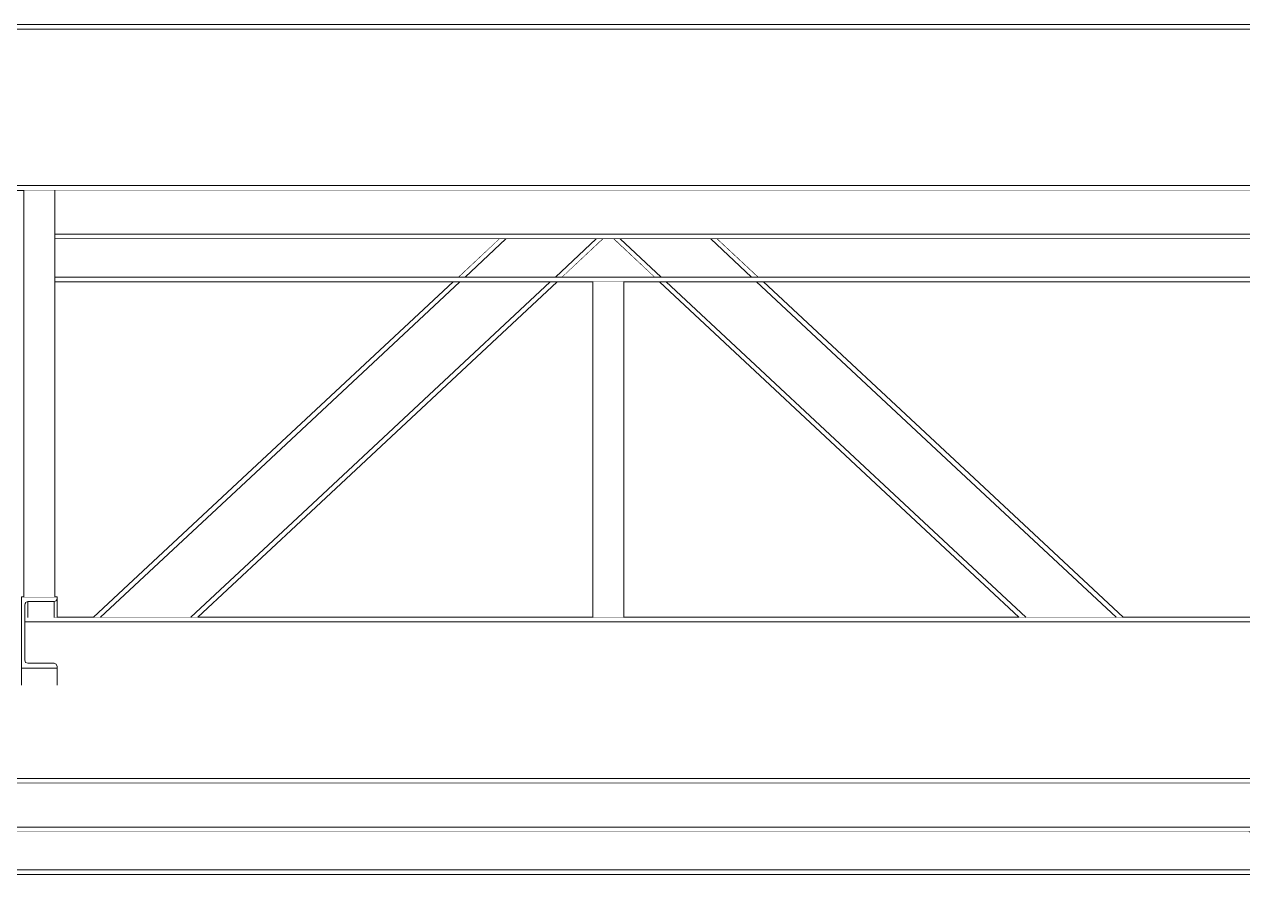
# Model space of a CAD drawing. Extents: x -3080 to 28500, y -1326 to 31609.
# Drawn here: x 10356.8 to 10613.8, y 28380.8 to 28560.1 of the extents above; entities that cross this region are included whole.
import ezdxf
from ezdxf.xclip import XClip

# ---------------------------------------------------------------- set-up
doc = ezdxf.new("R2010")
doc.units = 0
doc.header["$LTSCALE"] = 100
doc.header["$XCLIPFRAME"] = 2
doc.linetypes.add('188K-SM-07-F10-MECH-CR PIPE-Y2257103$0$X-S-FAB_SL ALL$0$Wipeout_Contour', pattern=[1, 0, -1])
for name, color, linetype in [('0-xref', 8, 'Continuous'), ('188K-SM-07-F10-MECH-CR PIPE-Y2257103$0$X-S-FAB_SL ALL$0$ASP_1', 1, 'Continuous'), ('188K-SM-07-F10-MECH-CR PIPE-Y2257103$0$X-S-FAB_SL ALL$0$Hattch', 7, 'Continuous'), ('188K-SM-07-F10-MECH-CR PIPE-Y2257103$0$X-S-FAB_SL ALL$0$S-TRUSS', 7, 'Continuous')]:
    doc.layers.add(name, color=color, linetype=linetype)

# ---------------------------------------------------------------- blocks, each defined once
blk = doc.blocks.new('188K-SM-07-F10-MECH-CR PIPE-Y2257103$0$X-S-FAB_SL ALL$0$剖面元素_901_3', base_point=(23061.26, -8263.06))
at = {"color": 254, "linetype": '188K-SM-07-F10-MECH-CR PIPE-Y2257103$0$X-S-FAB_SL ALL$0$Wipeout_Contour', "lineweight": 0, "ltscale": 272932.030471}
blk.add_wipeout([(33278.76, -6033.78), (33278.76, -6034.78), (33681.01, -6034.78), (33681.01, -6034.09), (33680.93, -6033.88), (33680.71, -6033.79), (33675.06, -6033.79), (33675.06, -6033.78)], dxfattribs=at).dxf.layer = '188K-SM-07-F10-MECH-CR PIPE-Y2257103$0$X-S-FAB_SL ALL$0$Hattch'
at = {"color": 254, "linetype": '188K-SM-07-F10-MECH-CR PIPE-Y2257103$0$X-S-FAB_SL ALL$0$Wipeout_Contour', "lineweight": 0, "ltscale": 273967.812873}
blk.add_wipeout([(33261.26, -6193.78), (34101.26, -6193.78), (34101.26, -6193.05), (34083.76, -6193.05), (34083.76, -6192.78), (33278.76, -6192.78), (33278.76, -6193.05), (33261.26, -6193.05)], dxfattribs=at).dxf.layer = '188K-SM-07-F10-MECH-CR PIPE-Y2257103$0$X-S-FAB_SL ALL$0$Hattch'
at = {"color": 254, "linetype": '188K-SM-07-F10-MECH-CR PIPE-Y2257103$0$X-S-FAB_SL ALL$0$Wipeout_Contour', "lineweight": 0, "ltscale": 821290.431131}
blk.add_wipeout([(33262.26, -6035.28), (33262.26, -6062.73), (33278.76, -6062.73), (33278.76, -6067.78), (34083.76, -6067.78), (34083.76, -6062.73), (34100.26, -6062.73), (34100.26, -6035.28), (34083.76, -6035.28), (34083.76, -6034.78), (33681.51, -6034.78), (33681.51, -6053.35), (33681.6, -6053.56), (33681.81, -6053.65), (33687.46, -6053.65), (33687.46, -6058.04), (33675.06, -6058.04), (33675.06, -6053.65), (33680.71, -6053.65), (33680.93, -6053.56), (33681.01, -6053.35), (33681.01, -6034.78), (33278.76, -6034.78), (33278.76, -6035.28)], dxfattribs=at).dxf.layer = '188K-SM-07-F10-MECH-CR PIPE-Y2257103$0$X-S-FAB_SL ALL$0$Hattch'
at = {"color": 254, "linetype": '188K-SM-07-F10-MECH-CR PIPE-Y2257103$0$X-S-FAB_SL ALL$0$Wipeout_Contour', "lineweight": 0, "ltscale": 1095728.382671598}
blk.add_wipeout([(33278.76, -6160.26), (33262.26, -6160.26), (33262.26, -6187.71), (33278.76, -6187.71), (33278.76, -6192.78), (34083.76, -6192.78), (34083.76, -6187.71), (34100.26, -6187.71), (34100.26, -6160.26), (34083.76, -6160.26), (34083.76, -6159.78), (33938.16, -6159.78), (33938.16, -6167.85), (33938.35, -6168.31), (33938.81, -6168.5), (33944.36, -6168.5), (33944.82, -6168.69), (33945.01, -6169.15), (33945.01, -6173.08), (33937.51, -6173.08), (33937.51, -6159.78), (33418.16, -6159.78), (33418.16, -6167.85), (33418.35, -6168.31), (33418.81, -6168.5), (33424.36, -6168.5), (33424.82, -6168.69), (33425.01, -6169.15), (33425.01, -6173.08), (33417.51, -6173.08), (33417.51, -6159.78), (33278.76, -6159.78)], dxfattribs=at).dxf.layer = '188K-SM-07-F10-MECH-CR PIPE-Y2257103$0$X-S-FAB_SL ALL$0$Hattch'
at = {"layer": '188K-SM-07-F10-MECH-CR PIPE-Y2257103$0$X-S-FAB_SL ALL$0$S-TRUSS', "color": 8, "lineweight": 0}
for p, q in [((33675.06, -6033.78), (33278.76, -6033.78)), ((33681.01, -6034.78), (33278.76, -6034.78)), ((33680.71, -6033.78), (33675.06, -6033.78)), ((33278.76, -6192.78), (34083.76, -6192.78)), ((33261.26, -6193.78), (34101.26, -6193.78))]:
    blk.add_line(p, q, dxfattribs=at)
at = {"color": 254, "linetype": '188K-SM-07-F10-MECH-CR PIPE-Y2257103$0$X-S-FAB_SL ALL$0$Wipeout_Contour', "lineweight": 0, "ltscale": 273788.730662}
blk.add_wipeout([(33269.26, -6068.78), (34093.26, -6068.78), (34093.26, -6068.07), (34083.76, -6068.07), (34083.76, -6067.78), (33278.76, -6067.78), (33278.76, -6068.07), (33269.26, -6068.07)], dxfattribs=at).dxf.layer = '188K-SM-07-F10-MECH-CR PIPE-Y2257103$0$X-S-FAB_SL ALL$0$Hattch'
at = {"color": 254, "linetype": '188K-SM-07-F10-MECH-CR PIPE-Y2257103$0$X-S-FAB_SL ALL$0$Wipeout_Contour', "lineweight": 0, "ltscale": 272884.765723}
blk.add_wipeout([(33418.16, -6159.49), (33418.16, -6159.78), (33937.51, -6159.78), (33937.51, -6158.78), (33424.51, -6158.78), (33424.36, -6158.84), (33418.81, -6158.84), (33418.35, -6159.03)], dxfattribs=at).dxf.layer = '188K-SM-07-F10-MECH-CR PIPE-Y2257103$0$X-S-FAB_SL ALL$0$Hattch'
at = {"layer": '188K-SM-07-F10-MECH-CR PIPE-Y2257103$0$X-S-FAB_SL ALL$0$S-TRUSS', "color": 8, "lineweight": 0}
for p, q in [((34083.76, -6067.78), (33278.76, -6067.78)), ((33949.84, -6068.78), (33412.69, -6068.78)), ((33424.51, -6158.78), (33937.51, -6158.78)), ((33418.16, -6159.78), (33937.51, -6159.78))]:
    blk.add_line(p, q, dxfattribs=at)
blk = doc.blocks.new('188K-SM-07-F10-MECH-CR PIPE-Y2257103$0$X-S-FAB_SL ALL$0$剖面元素_904_3', base_point=(23061.26, -8263.06))
at = {"color": 254, "linetype": '188K-SM-07-F10-MECH-CR PIPE-Y2257103$0$X-S-FAB_SL ALL$0$Wipeout_Contour', "lineweight": 0, "ltscale": 136897.968078}
blk.add_wipeout([(33938.01, -6068.78), (33424.51, -6068.78), (33424.51, -6078.02), (33938.01, -6078.02)], dxfattribs=at).dxf.layer = '188K-SM-07-F10-MECH-CR PIPE-Y2257103$0$X-S-FAB_SL ALL$0$Hattch'
at = {"color": 254, "linetype": '188K-SM-07-F10-MECH-CR PIPE-Y2257103$0$X-S-FAB_SL ALL$0$Wipeout_Contour', "lineweight": 0, "ltscale": 273982.407039}
blk.add_wipeout([(33261.26, -6204.02), (34101.26, -6204.02), (34101.26, -6203.12), (34083.76, -6203.12), (34083.76, -6203.02), (33278.76, -6203.02), (33278.76, -6203.12), (33261.26, -6203.12)], dxfattribs=at).dxf.layer = '188K-SM-07-F10-MECH-CR PIPE-Y2257103$0$X-S-FAB_SL ALL$0$Hattch'
at = {"color": 254, "linetype": '188K-SM-07-F10-MECH-CR PIPE-Y2257103$0$X-S-FAB_SL ALL$0$Wipeout_Contour', "lineweight": 0, "ltscale": 136901.602479}
blk.add_wipeout([(33938.01, -6078.02), (33424.51, -6078.02), (33424.51, -6079.02), (33938.01, -6079.02)], dxfattribs=at).dxf.layer = '188K-SM-07-F10-MECH-CR PIPE-Y2257103$0$X-S-FAB_SL ALL$0$Hattch'
at = {"color": 254, "linetype": '188K-SM-07-F10-MECH-CR PIPE-Y2257103$0$X-S-FAB_SL ALL$0$Wipeout_Contour', "lineweight": 0, "ltscale": 171629.889138}
blk.add_wipeout([(34083.76, -6193.78), (33278.76, -6193.78), (33278.76, -6203.02), (34083.76, -6203.02), (34083.76, -6197.48)], dxfattribs=at).dxf.layer = '188K-SM-07-F10-MECH-CR PIPE-Y2257103$0$X-S-FAB_SL ALL$0$Hattch'
at = {"layer": '188K-SM-07-F10-MECH-CR PIPE-Y2257103$0$X-S-FAB_SL ALL$0$S-TRUSS', "color": 8, "lineweight": 0}
for p, q in [((33938.01, -6078.02), (33424.51, -6078.02)), ((33938.01, -6079.02), (33424.51, -6079.02)), ((33278.76, -6203.02), (34083.76, -6203.02)), ((33261.26, -6204.02), (34101.26, -6204.02))]:
    blk.add_line(p, q, dxfattribs=at)
blk = doc.blocks.new('188K-SM-07-F10-MECH-CR PIPE-Y2257103$0$X-S-FAB_SL ALL$0$剖面元素_1523_3', base_point=(23061.26, -8263.06))
at = {"color": 254, "linetype": '188K-SM-07-F10-MECH-CR PIPE-Y2257103$0$X-S-FAB_SL ALL$0$Wipeout_Contour', "lineweight": 0, "ltscale": 135924.310077}
blk.add_wipeout([(33418.35, -6155.68), (33418.35, -6159.03), (33418.81, -6158.84), (33418.81, -6155.49)], dxfattribs=at).dxf.layer = '188K-SM-07-F10-MECH-CR PIPE-Y2257103$0$X-S-FAB_SL ALL$0$Hattch'
at = {"color": 254, "linetype": '188K-SM-07-F10-MECH-CR PIPE-Y2257103$0$X-S-FAB_SL ALL$0$Wipeout_Contour', "lineweight": 0, "ltscale": 135949.0074}
blk.add_wipeout([(33424.82, -6155.3), (33424.82, -6158.78), (33425.01, -6158.78), (33425.01, -6154.84)], dxfattribs=at).dxf.layer = '188K-SM-07-F10-MECH-CR PIPE-Y2257103$0$X-S-FAB_SL ALL$0$Hattch'
at = {"color": 254, "linetype": '188K-SM-07-F10-MECH-CR PIPE-Y2257103$0$X-S-FAB_SL ALL$0$Wipeout_Contour', "lineweight": 0, "ltscale": 135945.031609}
blk.add_wipeout([(33417.51, -6169.5), (33417.51, -6173.08), (33425.01, -6173.08), (33425.01, -6169.5)], dxfattribs=at).dxf.layer = '188K-SM-07-F10-MECH-CR PIPE-Y2257103$0$X-S-FAB_SL ALL$0$Hattch'
at = {"layer": '188K-SM-07-F10-MECH-CR PIPE-Y2257103$0$X-S-FAB_SL ALL$0$S-TRUSS', "color": 8, "lineweight": 0}
for p, q in [((33417.51, -6169.5), (33417.51, -6173.08)), ((33425.01, -6169.5), (33425.01, -6173.08))]:
    blk.add_line(p, q, dxfattribs=at)
at = {"layer": '188K-SM-07-F10-MECH-CR PIPE-Y2257103$0$X-S-FAB_SL ALL$0$S-TRUSS', "color": 2, "lineweight": 0}
blk.add_line((33425.01, -6169.5), (33417.51, -6169.5), dxfattribs=at)
at = {"layer": '188K-SM-07-F10-MECH-CR PIPE-Y2257103$0$X-S-FAB_SL ALL$0$S-TRUSS', "color": 2, "lineweight": 0, "flags": 128}
for points in [[(33418.35, -6168.31), (33418.81, -6168.5), (33424.36, -6168.5), (33424.82, -6168.69)], [(33424.82, -6168.69), (33425.01, -6169.15), (33425.01, -6169.5)]]:
    blk.add_lwpolyline(points, dxfattribs=at)
at = {"color": 254, "linetype": '188K-SM-07-F10-MECH-CR PIPE-Y2257103$0$X-S-FAB_SL ALL$0$Wipeout_Contour', "lineweight": 0, "ltscale": 135923.267294}
blk.add_wipeout([(33418.16, -6156.14), (33418.16, -6159.49), (33418.35, -6159.03), (33418.35, -6155.68)], dxfattribs=at).dxf.layer = '188K-SM-07-F10-MECH-CR PIPE-Y2257103$0$X-S-FAB_SL ALL$0$Hattch'
at = {"color": 254, "linetype": '188K-SM-07-F10-MECH-CR PIPE-Y2257103$0$X-S-FAB_SL ALL$0$Wipeout_Contour', "lineweight": 0, "ltscale": 169935.29227}
blk.add_wipeout([(33424.36, -6155.49), (33424.36, -6158.84), (33424.51, -6158.78), (33424.82, -6158.78), (33424.82, -6155.3)], dxfattribs=at).dxf.layer = '188K-SM-07-F10-MECH-CR PIPE-Y2257103$0$X-S-FAB_SL ALL$0$Hattch'
at = {"layer": '188K-SM-07-F10-MECH-CR PIPE-Y2257103$0$X-S-FAB_SL ALL$0$S-TRUSS', "color": 2, "lineweight": 0}
blk.add_line((33417.51, -6154.49), (33417.51, -6169.5), dxfattribs=at)
at = {"color": 254, "linetype": '188K-SM-07-F10-MECH-CR PIPE-Y2257103$0$X-S-FAB_SL ALL$0$Wipeout_Contour', "lineweight": 0, "ltscale": 135936.061394}
blk.add_wipeout([(33418.81, -6155.49), (33418.81, -6158.84), (33424.36, -6158.84), (33424.36, -6155.49)], dxfattribs=at).dxf.layer = '188K-SM-07-F10-MECH-CR PIPE-Y2257103$0$X-S-FAB_SL ALL$0$Hattch'
at = {"layer": '188K-SM-07-F10-MECH-CR PIPE-Y2257103$0$X-S-FAB_SL ALL$0$S-TRUSS', "color": 2, "lineweight": 0}
blk.add_line((33425.01, -6154.49), (33417.51, -6154.49), dxfattribs=at)
at = {"layer": '188K-SM-07-F10-MECH-CR PIPE-Y2257103$0$X-S-FAB_SL ALL$0$S-TRUSS', "color": 8, "lineweight": 0}
for p, q in [((33418.81, -6155.49), (33418.81, -6158.84)), ((33424.36, -6155.49), (33424.36, -6158.84)), ((33425.01, -6154.84), (33425.01, -6158.78))]:
    blk.add_line(p, q, dxfattribs=at)
at = {"layer": '188K-SM-07-F10-MECH-CR PIPE-Y2257103$0$X-S-FAB_SL ALL$0$S-TRUSS', "color": 2, "lineweight": 0, "flags": 128}
for points in [[(33425.01, -6154.49), (33425.01, -6154.84), (33424.82, -6155.3)], [(33418.35, -6155.68), (33418.16, -6156.14), (33418.16, -6167.85), (33418.35, -6168.31)], [(33424.82, -6155.3), (33424.36, -6155.49), (33418.81, -6155.49), (33418.35, -6155.68)]]:
    blk.add_lwpolyline(points, dxfattribs=at)
blk = doc.blocks.new('188K-SM-07-F10-MECH-CR PIPE-Y2257103$0$X-S-FAB_SL ALL$0$剖面元素_1690_3', base_point=(23061.26, -8263.06))
at = {"color": 254, "linetype": '188K-SM-07-F10-MECH-CR PIPE-Y2257103$0$X-S-FAB_SL ALL$0$Wipeout_Contour', "lineweight": 0, "ltscale": 136458.491892}
blk.add_wipeout([(33562.86, -6079.02), (33571.48, -6087.06), (33572.95, -6087.06), (33564.32, -6079.02)], dxfattribs=at).dxf.layer = '188K-SM-07-F10-MECH-CR PIPE-Y2257103$0$X-S-FAB_SL ALL$0$Hattch'
at = {"color": 254, "linetype": '188K-SM-07-F10-MECH-CR PIPE-Y2257103$0$X-S-FAB_SL ALL$0$Wipeout_Contour', "lineweight": 0, "ltscale": 136161.408492}
blk.add_wipeout([(33466.15, -6127.58), (33466.83, -6128.31), (33509.97, -6088.06), (33508.51, -6088.06)], dxfattribs=at).dxf.layer = '188K-SM-07-F10-MECH-CR PIPE-Y2257103$0$X-S-FAB_SL ALL$0$Hattch'
at = {"color": 254, "linetype": '188K-SM-07-F10-MECH-CR PIPE-Y2257103$0$X-S-FAB_SL ALL$0$Wipeout_Contour', "lineweight": 0, "ltscale": 136248.798739}
blk.add_wipeout([(33518.2, -6079.02), (33509.58, -6087.06), (33511.05, -6087.06), (33519.67, -6079.02)], dxfattribs=at).dxf.layer = '188K-SM-07-F10-MECH-CR PIPE-Y2257103$0$X-S-FAB_SL ALL$0$Hattch'
at = {"color": 254, "linetype": '188K-SM-07-F10-MECH-CR PIPE-Y2257103$0$X-S-FAB_SL ALL$0$Wipeout_Contour', "lineweight": 0, "ltscale": 136581.635853}
blk.add_wipeout([(33572.55, -6088.06), (33615.7, -6128.31), (33616.38, -6127.58), (33574.02, -6088.06)], dxfattribs=at).dxf.layer = '188K-SM-07-F10-MECH-CR PIPE-Y2257103$0$X-S-FAB_SL ALL$0$Hattch'
at = {"color": 254, "linetype": '188K-SM-07-F10-MECH-CR PIPE-Y2257103$0$X-S-FAB_SL ALL$0$Wipeout_Contour', "lineweight": 0, "ltscale": 136418.102427}
blk.add_wipeout([(33562.86, -6079.02), (33543.8, -6079.02), (33552.42, -6087.06), (33571.48, -6087.06)], dxfattribs=at).dxf.layer = '188K-SM-07-F10-MECH-CR PIPE-Y2257103$0$X-S-FAB_SL ALL$0$Hattch'
at = {"color": 254, "linetype": '188K-SM-07-F10-MECH-CR PIPE-Y2257103$0$X-S-FAB_SL ALL$0$Wipeout_Contour', "lineweight": 0, "ltscale": 136192.953207}
blk.add_wipeout([(33466.83, -6128.31), (33475.7, -6137.82), (33529.03, -6088.06), (33509.97, -6088.06)], dxfattribs=at).dxf.layer = '188K-SM-07-F10-MECH-CR PIPE-Y2257103$0$X-S-FAB_SL ALL$0$Hattch'
at = {"color": 254, "linetype": '188K-SM-07-F10-MECH-CR PIPE-Y2257103$0$X-S-FAB_SL ALL$0$Wipeout_Contour', "lineweight": 0, "ltscale": 136289.187204}
blk.add_wipeout([(33519.67, -6079.02), (33511.05, -6087.06), (33530.1, -6087.06), (33538.73, -6079.02)], dxfattribs=at).dxf.layer = '188K-SM-07-F10-MECH-CR PIPE-Y2257103$0$X-S-FAB_SL ALL$0$Hattch'
at = {"color": 254, "linetype": '188K-SM-07-F10-MECH-CR PIPE-Y2257103$0$X-S-FAB_SL ALL$0$Wipeout_Contour', "lineweight": 0, "ltscale": 136553.709855}
blk.add_wipeout([(33572.55, -6088.06), (33553.5, -6088.06), (33606.83, -6137.82), (33615.7, -6128.31)], dxfattribs=at).dxf.layer = '188K-SM-07-F10-MECH-CR PIPE-Y2257103$0$X-S-FAB_SL ALL$0$Hattch'
at = {"color": 254, "linetype": '188K-SM-07-F10-MECH-CR PIPE-Y2257103$0$X-S-FAB_SL ALL$0$Wipeout_Contour', "lineweight": 0, "ltscale": 136037.689866}
blk.add_wipeout([(33466.15, -6127.58), (33432.7, -6158.78), (33434.17, -6158.78), (33466.83, -6128.31)], dxfattribs=at).dxf.layer = '188K-SM-07-F10-MECH-CR PIPE-Y2257103$0$X-S-FAB_SL ALL$0$Hattch'
at = {"color": 254, "linetype": '188K-SM-07-F10-MECH-CR PIPE-Y2257103$0$X-S-FAB_SL ALL$0$Wipeout_Contour', "lineweight": 0, "ltscale": 136377.712795}
blk.add_wipeout([(33543.8, -6079.02), (33542.33, -6079.02), (33550.96, -6087.06), (33552.42, -6087.06)], dxfattribs=at).dxf.layer = '188K-SM-07-F10-MECH-CR PIPE-Y2257103$0$X-S-FAB_SL ALL$0$Hattch'
at = {"color": 254, "linetype": '188K-SM-07-F10-MECH-CR PIPE-Y2257103$0$X-S-FAB_SL ALL$0$Wipeout_Contour', "lineweight": 0, "ltscale": 136224.26983}
blk.add_wipeout([(33475.7, -6137.82), (33476.38, -6138.55), (33530.5, -6088.06), (33529.03, -6088.06)], dxfattribs=at).dxf.layer = '188K-SM-07-F10-MECH-CR PIPE-Y2257103$0$X-S-FAB_SL ALL$0$Hattch'
at = {"color": 254, "linetype": '188K-SM-07-F10-MECH-CR PIPE-Y2257103$0$X-S-FAB_SL ALL$0$Wipeout_Contour', "lineweight": 0, "ltscale": 136756.191395}
blk.add_wipeout([(33616.38, -6127.58), (33615.7, -6128.31), (33648.36, -6158.78), (33649.83, -6158.78)], dxfattribs=at).dxf.layer = '188K-SM-07-F10-MECH-CR PIPE-Y2257103$0$X-S-FAB_SL ALL$0$Hattch'
at = {"layer": '188K-SM-07-F10-MECH-CR PIPE-Y2257103$0$X-S-FAB_SL ALL$0$S-TRUSS', "color": 8, "lineweight": 0}
for p, q in [((33518.2, -6079.02), (33509.58, -6087.06)), ((33519.67, -6079.02), (33511.05, -6087.06))]:
    blk.add_line(p, q, dxfattribs=at)
at = {"color": 254, "linetype": '188K-SM-07-F10-MECH-CR PIPE-Y2257103$0$X-S-FAB_SL ALL$0$Wipeout_Contour', "lineweight": 0, "ltscale": 136329.57541}
blk.add_wipeout([(33538.73, -6079.02), (33530.1, -6087.06), (33531.57, -6087.06), (33540.19, -6079.02)], dxfattribs=at).dxf.layer = '188K-SM-07-F10-MECH-CR PIPE-Y2257103$0$X-S-FAB_SL ALL$0$Hattch'
at = {"color": 254, "linetype": '188K-SM-07-F10-MECH-CR PIPE-Y2257103$0$X-S-FAB_SL ALL$0$Wipeout_Contour', "lineweight": 0, "ltscale": 136526.137175}
blk.add_wipeout([(33552.03, -6088.06), (33606.15, -6138.55), (33606.83, -6137.82), (33553.5, -6088.06)], dxfattribs=at).dxf.layer = '188K-SM-07-F10-MECH-CR PIPE-Y2257103$0$X-S-FAB_SL ALL$0$Hattch'
at = {"color": 254, "linetype": '188K-SM-07-F10-MECH-CR PIPE-Y2257103$0$X-S-FAB_SL ALL$0$Wipeout_Contour', "lineweight": 0, "ltscale": 136068.946298}
blk.add_wipeout([(33434.17, -6158.78), (33453.22, -6158.78), (33475.7, -6137.82), (33466.83, -6128.31)], dxfattribs=at).dxf.layer = '188K-SM-07-F10-MECH-CR PIPE-Y2257103$0$X-S-FAB_SL ALL$0$Hattch'
at = {"layer": '188K-SM-07-F10-MECH-CR PIPE-Y2257103$0$X-S-FAB_SL ALL$0$S-TRUSS', "color": 8, "lineweight": 0}
for p, q in [((33538.73, -6079.02), (33530.1, -6087.06)), ((33540.19, -6079.02), (33531.57, -6087.06)), ((33550.96, -6087.06), (33542.33, -6079.02)), ((33552.42, -6087.06), (33543.8, -6079.02)), ((33571.48, -6087.06), (33562.86, -6079.02)), ((33572.95, -6087.06), (33564.32, -6079.02)), ((33508.51, -6088.06), (33466.15, -6127.58)), ((33509.97, -6088.06), (33466.83, -6128.31))]:
    blk.add_line(p, q, dxfattribs=at)
at = {"color": 254, "linetype": '188K-SM-07-F10-MECH-CR PIPE-Y2257103$0$X-S-FAB_SL ALL$0$Wipeout_Contour', "lineweight": 0, "ltscale": 136728.716587}
blk.add_wipeout([(33606.83, -6137.82), (33629.3, -6158.78), (33648.36, -6158.78), (33615.7, -6128.31)], dxfattribs=at).dxf.layer = '188K-SM-07-F10-MECH-CR PIPE-Y2257103$0$X-S-FAB_SL ALL$0$Hattch'
at = {"color": 254, "linetype": '188K-SM-07-F10-MECH-CR PIPE-Y2257103$0$X-S-FAB_SL ALL$0$Wipeout_Contour', "lineweight": 0, "ltscale": 136100.527288}
blk.add_wipeout([(33453.22, -6158.78), (33454.69, -6158.78), (33476.38, -6138.55), (33475.7, -6137.82)], dxfattribs=at).dxf.layer = '188K-SM-07-F10-MECH-CR PIPE-Y2257103$0$X-S-FAB_SL ALL$0$Hattch'
at = {"layer": '188K-SM-07-F10-MECH-CR PIPE-Y2257103$0$X-S-FAB_SL ALL$0$S-TRUSS', "color": 8, "lineweight": 0}
for p, q in [((33529.03, -6088.06), (33475.7, -6137.82)), ((33530.5, -6088.06), (33476.38, -6138.55)), ((33615.7, -6128.31), (33572.55, -6088.06)), ((33616.38, -6127.58), (33574.02, -6088.06)), ((33466.15, -6127.58), (33432.7, -6158.78)), ((33466.83, -6128.31), (33434.17, -6158.78)), ((33475.7, -6137.82), (33453.22, -6158.78)), ((33476.38, -6138.55), (33454.69, -6158.78))]:
    blk.add_line(p, q, dxfattribs=at)
at = {"color": 254, "linetype": '188K-SM-07-F10-MECH-CR PIPE-Y2257103$0$X-S-FAB_SL ALL$0$Wipeout_Contour', "lineweight": 0, "ltscale": 136700.713342}
blk.add_wipeout([(33606.15, -6138.55), (33627.84, -6158.78), (33629.3, -6158.78), (33606.83, -6137.82)], dxfattribs=at).dxf.layer = '188K-SM-07-F10-MECH-CR PIPE-Y2257103$0$X-S-FAB_SL ALL$0$Hattch'
at = {"layer": '188K-SM-07-F10-MECH-CR PIPE-Y2257103$0$X-S-FAB_SL ALL$0$S-TRUSS', "color": 8, "lineweight": 0}
for p, q in [((33606.15, -6138.55), (33552.03, -6088.06)), ((33606.83, -6137.82), (33553.5, -6088.06)), ((33648.36, -6158.78), (33615.7, -6128.31)), ((33649.83, -6158.78), (33616.38, -6127.58)), ((33627.84, -6158.78), (33606.15, -6138.55)), ((33629.3, -6158.78), (33606.83, -6137.82))]:
    blk.add_line(p, q, dxfattribs=at)
blk = doc.blocks.new('188K-SM-07-F10-MECH-CR PIPE-Y2257103$0$X-S-FAB_SL ALL$0$剖面元素_1691_3', base_point=(23061.26, -8263.06))
at = {"color": 254, "linetype": '188K-SM-07-F10-MECH-CR PIPE-Y2257103$0$X-S-FAB_SL ALL$0$Wipeout_Contour', "lineweight": 0, "ltscale": 136070.131194}
blk.add_wipeout([(33424.51, -6087.06), (33509.58, -6087.06), (33518.2, -6079.02), (33424.51, -6079.02)], dxfattribs=at).dxf.layer = '188K-SM-07-F10-MECH-CR PIPE-Y2257103$0$X-S-FAB_SL ALL$0$Hattch'
at = {"color": 254, "linetype": '188K-SM-07-F10-MECH-CR PIPE-Y2257103$0$X-S-FAB_SL ALL$0$Wipeout_Contour', "lineweight": 0, "ltscale": 136353.64414}
blk.add_wipeout([(33531.57, -6087.06), (33550.96, -6087.06), (33542.33, -6079.02), (33540.19, -6079.02)], dxfattribs=at).dxf.layer = '188K-SM-07-F10-MECH-CR PIPE-Y2257103$0$X-S-FAB_SL ALL$0$Hattch'
at = {"color": 254, "linetype": '188K-SM-07-F10-MECH-CR PIPE-Y2257103$0$X-S-FAB_SL ALL$0$Wipeout_Contour', "lineweight": 0, "ltscale": 136904.716596}
blk.add_wipeout([(33798.2, -6079.02), (33564.32, -6079.02), (33572.95, -6087.06), (33789.58, -6087.06)], dxfattribs=at).dxf.layer = '188K-SM-07-F10-MECH-CR PIPE-Y2257103$0$X-S-FAB_SL ALL$0$Hattch'
at = {"color": 254, "linetype": '188K-SM-07-F10-MECH-CR PIPE-Y2257103$0$X-S-FAB_SL ALL$0$Wipeout_Contour', "lineweight": 0, "ltscale": 277301.441704}
blk.add_wipeout([(33296.26, -6213.06), (34906.26, -6213.06), (34906.26, -6212.06), (34118.76, -6212.06), (34118.76, -6212.87), (34083.76, -6212.87), (34083.76, -6212.06), (33296.26, -6212.06)], dxfattribs=at).dxf.layer = '188K-SM-07-F10-MECH-CR PIPE-Y2257103$0$X-S-FAB_SL ALL$0$Hattch'
at = {"color": 254, "linetype": '188K-SM-07-F10-MECH-CR PIPE-Y2257103$0$X-S-FAB_SL ALL$0$Wipeout_Contour', "lineweight": 0, "ltscale": 136908.032667}
blk.add_wipeout([(33424.51, -6087.06), (33424.51, -6088.06), (33938.01, -6088.06), (33938.01, -6087.06)], dxfattribs=at).dxf.layer = '188K-SM-07-F10-MECH-CR PIPE-Y2257103$0$X-S-FAB_SL ALL$0$Hattch'
at = {"color": 254, "linetype": '188K-SM-07-F10-MECH-CR PIPE-Y2257103$0$X-S-FAB_SL ALL$0$Wipeout_Contour', "lineweight": 0, "ltscale": 445262.412224}
blk.add_wipeout([(33296.26, -6212.06), (34083.76, -6212.06), (34083.76, -6204.02), (33966.2, -6204.02), (33961.26, -6208.62), (33956.33, -6204.02), (33686.2, -6204.02), (33681.26, -6208.62), (33676.33, -6204.02), (33406.2, -6204.02), (33401.26, -6208.62), (33396.33, -6204.02), (33296.26, -6204.02)], dxfattribs=at).dxf.layer = '188K-SM-07-F10-MECH-CR PIPE-Y2257103$0$X-S-FAB_SL ALL$0$Hattch'
at = {"layer": '188K-SM-07-F10-MECH-CR PIPE-Y2257103$0$X-S-FAB_SL ALL$0$S-TRUSS', "color": 8, "lineweight": 0}
for p, q in [((33938.01, -6087.06), (33424.51, -6087.06)), ((33938.01, -6088.06), (33424.51, -6088.06)), ((33296.26, -6212.06), (34083.76, -6212.06)), ((33296.26, -6213.06), (34906.26, -6213.06))]:
    blk.add_line(p, q, dxfattribs=at)
blk = doc.blocks.new('188K-SM-07-F10-MECH-CR PIPE-Y2257103$0$X-S-FAB_SL ALL$0$剖面元素_1695_3', base_point=(23061.26, -8263.06))
at = {"color": 254, "linetype": '188K-SM-07-F10-MECH-CR PIPE-Y2257103$0$X-S-FAB_SL ALL$0$Wipeout_Contour', "lineweight": 0, "ltscale": 136382.630575}
blk.add_wipeout([(33538.01, -6088.06), (33538.01, -6158.78), (33544.51, -6158.78), (33544.51, -6088.06)], dxfattribs=at).dxf.layer = '188K-SM-07-F10-MECH-CR PIPE-Y2257103$0$X-S-FAB_SL ALL$0$Hattch'
at = {"layer": '188K-SM-07-F10-MECH-CR PIPE-Y2257103$0$X-S-FAB_SL ALL$0$S-TRUSS', "color": 8, "lineweight": 0}
for p, q in [((33538.01, -6158.78), (33538.01, -6088.06)), ((33544.51, -6158.78), (33544.51, -6088.06))]:
    blk.add_line(p, q, dxfattribs=at)
blk = doc.blocks.new('188K-SM-07-F10-MECH-CR PIPE-Y2257103$0$X-S-FAB_SL ALL$0$剖面元素_1997_3', base_point=(23061.26, -8263.06))
at = {"color": 254, "linetype": '188K-SM-07-F10-MECH-CR PIPE-Y2257103$0$X-S-FAB_SL ALL$0$Wipeout_Contour', "lineweight": 0, "ltscale": 135902.009205}
blk.add_wipeout([(33418.01, -6154.49), (33424.51, -6154.49), (33424.51, -6068.78), (33418.01, -6068.78)], dxfattribs=at).dxf.layer = '188K-SM-07-F10-MECH-CR PIPE-Y2257103$0$X-S-FAB_SL ALL$0$Hattch'
at = {"layer": '188K-SM-07-F10-MECH-CR PIPE-Y2257103$0$X-S-FAB_SL ALL$0$S-TRUSS', "color": 8, "lineweight": 0}
for p, q in [((33418.01, -6154.49), (33418.01, -6068.78)), ((33424.51, -6154.49), (33424.51, -6068.78))]:
    blk.add_line(p, q, dxfattribs=at)
blk = doc.blocks.new('188K-SM-07-F10-MECH-CR PIPE-Y2257103$0$X-S-FAB_SL ALL$0$A$C2e9ab586')
at = {"layer": '188K-SM-07-F10-MECH-CR PIPE-Y2257103$0$X-S-FAB_SL ALL$0$S-TRUSS', "lineweight": 0}
blk.add_blockref('188K-SM-07-F10-MECH-CR PIPE-Y2257103$0$X-S-FAB_SL ALL$0$剖面元素_901_3', (-28106.39, 285), dxfattribs=at)
blk.add_blockref('188K-SM-07-F10-MECH-CR PIPE-Y2257103$0$X-S-FAB_SL ALL$0$剖面元素_904_3', (-28106.39, 285), dxfattribs=at)
blk.add_blockref('188K-SM-07-F10-MECH-CR PIPE-Y2257103$0$X-S-FAB_SL ALL$0$剖面元素_1523_3', (-28106.39, 285), dxfattribs=at)
blk.add_blockref('188K-SM-07-F10-MECH-CR PIPE-Y2257103$0$X-S-FAB_SL ALL$0$剖面元素_1690_3', (-28106.39, 285), dxfattribs=at)
blk.add_blockref('188K-SM-07-F10-MECH-CR PIPE-Y2257103$0$X-S-FAB_SL ALL$0$剖面元素_1691_3', (-28106.39, 285), dxfattribs=at)
for name in ['188K-SM-07-F10-MECH-CR PIPE-Y2257103$0$X-S-FAB_SL ALL$0$剖面元素_1997_3', '188K-SM-07-F10-MECH-CR PIPE-Y2257103$0$X-S-FAB_SL ALL$0$剖面元素_1695_3']:
    blk.add_blockref(name, (-28106.39, 285), dxfattribs=at)
blk = doc.blocks.new('188K-SM-07-F10-MECH-CR PIPE-Y2257103$0$X-S-FAB_SL ALL')
at = {"layer": '188K-SM-07-F10-MECH-CR PIPE-Y2257103$0$X-S-FAB_SL ALL$0$ASP_1'}
blk.add_blockref('188K-SM-07-F10-MECH-CR PIPE-Y2257103$0$X-S-FAB_SL ALL$0$A$C2e9ab586', (23632.864, -73288.977), dxfattribs=at)
blk = doc.blocks.new('188K-SM-07-F10-MECH-CR PIPE-Y2257103')
ref = blk.add_blockref('188K-SM-07-F10-MECH-CR PIPE-Y2257103$0$X-S-FAB_SL ALL', (4473.521, 99334.763))
XClip(ref).set_block_clipping_path([(-7553.4648570136, -75341.9369645483), (24026.2025623869, -67725.7696244382)])

msp = doc.modelspace()

# ---------------------------------------------------------------- block references
at = {"layer": '0-xref'}
msp.add_blockref('188K-SM-07-F10-MECH-CR PIPE-Y2257103', (0, 0), dxfattribs=at)

doc.saveas('drawing.dxf')
